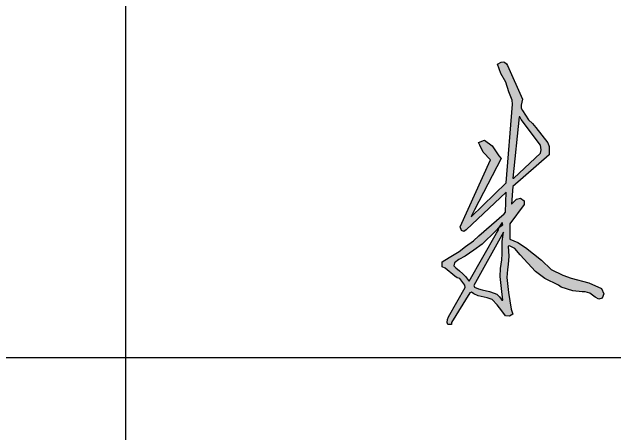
# Model space of a CAD drawing. Header units: inches. Extents: x -2316 to 955, y -265 to 742.
# Drawn here: x -1159.55 to -1148.97, y -147.9 to -140.49 of the extents above; entities that cross this region are included whole.
import ezdxf

# ---------------------------------------------------------------- set-up
doc = ezdxf.new("R2010")
doc.units = ezdxf.units.IN
doc.header["$LTSCALE"] = 1000
doc.header["$MEASUREMENT"] = 0
doc.layers.add('文字和字符', color=7, linetype='Continuous')

# ---------------------------------------------------------------- blocks, each defined once
blk = doc.blocks.new('qmzx01')
h = blk.add_hatch(color=256)
h.paths.add_polyline_path([(814930.4, 31810), (814637.6, 31524.4), (814644.3, 31538.6), (814668, 31583.8), (814889, 32013.6), (814871.7, 32034.8), (814815.4, 32118.3), (814750.8, 32166.6), (814700.1, 32148.5), (814711.6, 32125.5), (814740.5, 32065.8), (814801, 32001.2), (814547.9, 31440.7), (814558.2, 31411.3), (814578, 31400.9), (814597.8, 31415.6), (814930.7, 31730.1), (814926.2, 31557.9), (814702.9, 31366.9), (814658.9, 31324.7), (814591.7, 31277.3), (814539.9, 31234.2), (814456.3, 31184.2), (814396.6, 31149.1), (814395.9, 31122.5), (814395.9, 31106.1), (814420.5, 31095.2), (814501.8, 31028.3), (814521, 31015.3), (814544.9, 31007.8), (814593.3, 30941.3), (814450.3, 30687.3), (814442.2, 30664.5), (814439.5, 30639.1), (814442.5, 30624.9), (814475.4, 30624.9), (814475.4, 30639.2), (814634.2, 30899.6), (814660.8, 30880.4), (814698.1, 30865), (814771.6, 30847.5), (814813.3, 30833.2), (814856.6, 30789), (814894.6, 30737.8), (814926.5, 30695.1), (814959.4, 30692.9), (814986.8, 30711.5), (814973.6, 30751), (814950.6, 30892.4), (814938.4, 31015.8), (814941.7, 31084.8), (814948.3, 31126.5), (814952.7, 31194.5), (814948.3, 31287.5), (815003.4, 31260), (815048.6, 31207), (815178.4, 31067.7), (815254, 31007.7), (815370.1, 30952.9), (815390.9, 30936.4), (815490, 30906.8), (815568.3, 30898.1), (815592.6, 30896.4), (815632.6, 30886), (815677, 30853), (815707.4, 30835.6), (815733.5, 30845.1), (815749.1, 30880.8), (815728.3, 30925.9), (815622.8, 30971.1), (815474.4, 31010.4), (815405.8, 31035.9), (815308.7, 31083.9), (815227.2, 31162.5), (815160.5, 31214.5), (815094.7, 31267.6), (815030, 31309.7), (814963.2, 31339.2), (814962.1, 31467.2), (815082.3, 31626.9), (815082.3, 31659.4), (815051.8, 31682), (815019.3, 31674.1), (814976.9, 31630.8), (814988, 31778.2), (815290.7, 32044.7), (815290.7, 32114.7), (815280.6, 32145.5), (815178.5, 32273), (815153.2, 32305.8), (815117.9, 32336), (815069.6, 32415), (815055.2, 32437), (815057.5, 32459.5), (815067.2, 32509), (814942.4, 32791.7), (814935.3, 32805.9), (814918.8, 32819.3), (814905.4, 32821.6), (814888.9, 32819.3), (814859.6, 32803.3), (814886.8, 32725.4), (814929.2, 32651.6), (814953.8, 32571.7), (814980.9, 32503), (814985, 32467.7)])
h.paths.add_polyline_path([(815040.6, 32370.7), (815058.3, 32339.6), (815219.3, 32126.2), (815223.5, 32085.2), (815218.2, 32058.4), (814987.4, 31838.7)], flags=16)
h.paths.add_polyline_path([(814899.4, 31476.4), (814902.5, 31458.1), (814876.5, 31439.6), (814873.1, 31436.2), (814865.9, 31409.8), (814850.2, 31388.3), (814622.4, 30984.8), (814592.7, 31026.1), (814568.4, 31048.4), (814540.2, 31072.6), (814510.7, 31098.9), (814493, 31114.7), (814500.2, 31139), (814536.9, 31166.5), (814588.3, 31196.4), (814662.1, 31245.8), (814732.1, 31297.1), (814844.3, 31406.4), (814871.4, 31434.4)], flags=16)
h.paths.add_polyline_path([(814910.7, 31397.3), (814899.4, 31318.4), (814898.2, 31214.9), (814895.9, 31164.6), (814885.4, 31092.5), (814880.7, 31026.2), (814892.4, 30925), (814902.6, 30827.8), (814895.1, 30828.6), (814876.6, 30855.1), (814853.5, 30877), (814831.6, 30886.8), (814791.2, 30898.9), (814731.7, 30914), (814699.4, 30922.1), (814654.6, 30939.1)], flags=16)
for points in [[(814888.9, 32819.3), (814905.4, 32821.6), (814918.8, 32819.3), (814935.3, 32805.9), (814942.4, 32791.7), (815067.2, 32509), (815057.5, 32459.5), (815056.4, 32449.1), (815057, 32434.2), (815069.6, 32415), (815117.9, 32336), (815153.2, 32305.8), (815178.5, 32273), (815280.6, 32145.5), (815290.7, 32114.7), (815290.7, 32044.7), (814988, 31778.2), (814976.9, 31630.8), (815019.3, 31674.1), (815051.8, 31682), (815082.3, 31659.4), (815082.3, 31626.9), (814962.1, 31467.2), (814963.2, 31339.2), (815030, 31309.7), (815094.7, 31267.6), (815160.5, 31214.5), (815227.2, 31162.5), (815308.7, 31083.9), (815405.8, 31035.9), (815474.4, 31010.4), (815622.8, 30971.1), (815728.3, 30925.9), (815749.1, 30880.8), (815733.5, 30845.1), (815707.4, 30835.6), (815677, 30853), (815632.6, 30886), (815592.6, 30896.4), (815568.3, 30898.1), (815490, 30906.8), (815390.9, 30936.4), (815370.1, 30952.9), (815254, 31007.7), (815178.4, 31067.7), (815048.6, 31207), (815003.4, 31260), (814958.2, 31282.6), (814948.6, 31280), (814952.7, 31194.5), (814948.3, 31126.5), (814941.7, 31084.8), (814938.4, 31015.8), (814950.6, 30892.4), (814973.6, 30751), (814986.8, 30711.5), (814959.4, 30692.9), (814926.5, 30695.1), (814894.6, 30737.8), (814856.6, 30789), (814813.3, 30833.2), (814771.6, 30847.5), (814698.1, 30865), (814660.8, 30880.4), (814641.1, 30894.6), (814627.9, 30889.2), (814475.4, 30639.2), (814475.4, 30624.9), (814463.3, 30624.9), (814442.5, 30624.9), (814439.5, 30639.1), (814442.2, 30664.5), (814450.3, 30687.3), (814589.4, 30934.5), (814585.3, 30952.2), (814544.9, 31007.8), (814521, 31015.3), (814501.8, 31028.3), (814420.5, 31095.2), (814395.9, 31106.1), (814395.9, 31122.5), (814396.6, 31149.1), (814456.3, 31184.2), (814539.9, 31234.2), (814591.7, 31277.3), (814658.9, 31324.7), (814702.9, 31366.9), (814916, 31549.2), (814926.4, 31563), (814930.7, 31730.1), (814597.8, 31415.6), (814578, 31400.9), (814558.2, 31411.3), (814547.9, 31440.7), (814801, 32001.2), (814740.5, 32065.8), (814711.6, 32125.5), (814700.1, 32148.5), (814750.8, 32166.6), (814815.4, 32118.3), (814871.7, 32034.8), (814889, 32013.6), (814668, 31583.8), (814644.3, 31538.6), (814637.6, 31524.4), (814930.4, 31810), (814985, 32467.7), (814980.9, 32503), (814953.8, 32571.7), (814929.2, 32651.6), (814886.8, 32725.4), (814859.6, 32803.3), (814888.9, 32819.3)], [(815039.7, 32361.2), (814988.5, 31849.6), (814997, 31847.8), (815218.2, 32058.4), (815223.5, 32085.2), (815219.3, 32126.2), (815058.3, 32339.6), (815045.7, 32361.7)], [(814910.7, 31397.3), (814660.1, 30949), (814666, 30934.8), (814699.4, 30922.1), (814731.7, 30914), (814791.2, 30898.9), (814831.6, 30886.8), (814853.5, 30877), (814876.6, 30855.1), (814895.1, 30828.6), (814902.6, 30827.8), (814892.4, 30925), (814880.7, 31026.2), (814885.4, 31092.5), (814895.9, 31164.6), (814898.2, 31214.9), (814899.4, 31318.4), (814910.7, 31397.3)]]:
    blk.add_lwpolyline(points, close=True)
blk.add_lwpolyline([(814899.4, 31476.4), (814871.4, 31434.4), (814844.3, 31406.4), (814732.1, 31297.1), (814662.1, 31245.8), (814588.3, 31196.4), (814536.9, 31166.5), (814500.2, 31139), (814493, 31114.7), (814510.7, 31098.9), (814540.2, 31072.6), (814568.4, 31048.4), (814592.7, 31026.1), (814616.3, 30993.3), (814623.5, 30986.7), (814850.2, 31388.3), (814865.9, 31409.8), (814873.5, 31437.5), (814902.5, 31458.1), (814899.4, 31476.4)])
blk = doc.blocks.new('TKK')
at = {"layer": '文字和字符'}
for p, q in [((1130.783, 294.006), (1130.783, 165.788)), ((1065.4, 237.206), (1179, 237.206))]:
    blk.add_line(p, q, dxfattribs=at)
at = {"layer": '文字和字符', "xscale": 0.004199999999855208, "yscale": 0.004199999999855208, "zscale": 0.004199999999855208}
blk.add_blockref('qmzx01', (-2278.555, 109.744), dxfattribs=at)

msp = doc.modelspace()

# ---------------------------------------------------------------- block references
at = {"xscale": 0.4995794785534144, "yscale": 0.4995794785534144, "zscale": 0.4995794785534144}
msp.add_blockref('TKK', (-1722.481, -265.059), dxfattribs=at)

doc.saveas('drawing.dxf')
